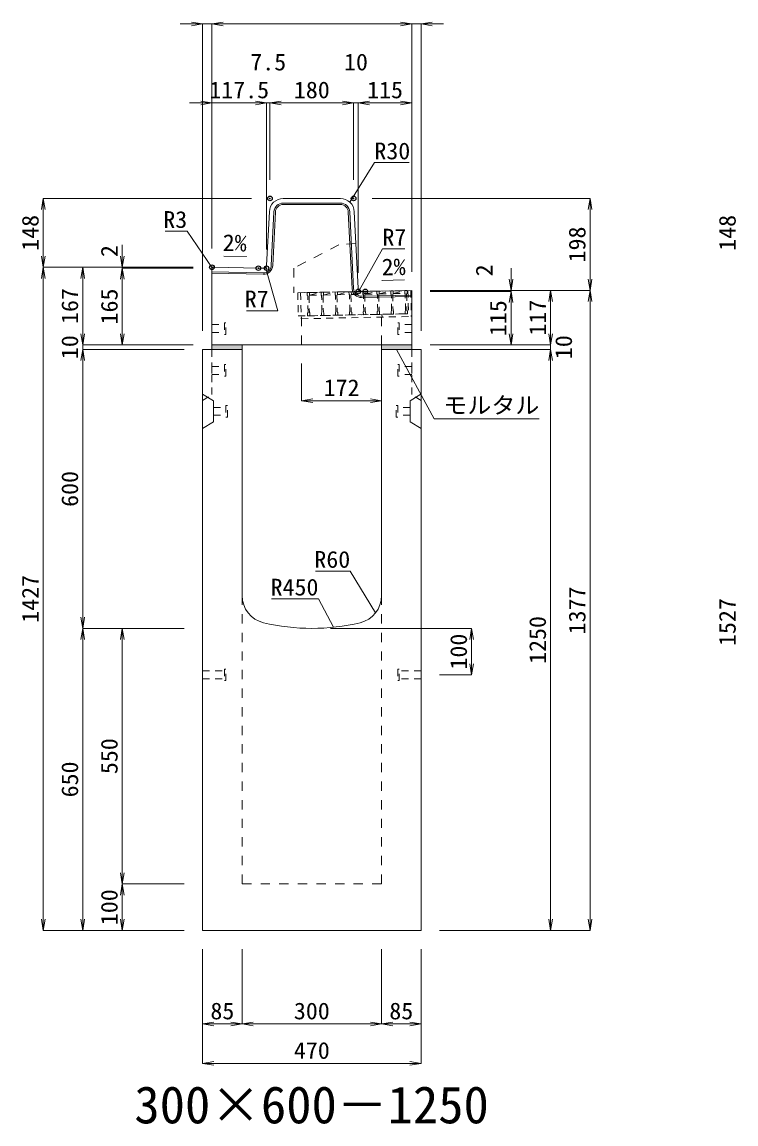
# Model space of a CAD drawing. Units: millimetres at full size. Extents: x -22536 to 51867, y -19720 to 38340.
# Drawn here: x 10776 to 12313, y 3434 to 5805 of the extents above; entities that cross this region are included whole.
import ezdxf
from ezdxf.enums import TextEntityAlignment as Align

# ---------------------------------------------------------------- set-up
doc = ezdxf.new("R2010")
doc.units = ezdxf.units.MM
doc.header["$LTSCALE"] = 20
doc.header["$PDMODE"] = 32
doc.header["$PDSIZE"] = 10
doc.linetypes.add('USER1', pattern=[2, 1, -1])
doc.linetypes.add('USER2', pattern=[1.35, 0.75, -0.6])
for name, color, linetype, lineweight in [('インサート', 3, 'USER2', 9), ('グレーチング', 7, 'USER2', 5), ('モルタル', 7, 'Continuous', 9), ('受枠', 3, 'USER2', 9), ('寸法線', 7, 'Continuous', 13), ('引出線', 4, 'Continuous', 13), ('本体', 2, 'Continuous', 13), ('目地', 132, 'Continuous', 5)]:
    doc.layers.add(name, color=color, linetype=linetype, lineweight=lineweight)
doc.layers.add('作業エリア', color=11, linetype='Continuous')
doc.layers.add('文字', color=7, linetype='Continuous')
doc.styles.add('ＭＳ 明朝', font='')
doc.styles.get('ＭＳ 明朝').set_extended_font_data('MS Mincho')

# ---------------------------------------------------------------- blocks, each defined once
blk = doc.blocks.new('open_arrow')
at = {"color": 0, "linetype": 'Continuous', "lineweight": -2}
blk.add_lwpolyline([(7.5, 1.25), (0, 0), (7.5, -1.25)], dxfattribs=at)

msp = doc.modelspace()

# ---------------------------------------------------------------- hatches: boundary and pattern name
at = {"layer": 'モルタル'}
for points in [[(11250, 5100), (11250, 5110), (11185, 5110), (11185, 5100)], [(11615, 5100), (11615, 5110), (11550, 5110), (11550, 5100)]]:
    msp.add_hatch(color=256, dxfattribs=at).paths.add_polyline_path(points)

# ---------------------------------------------------------------- linework, layer by layer
at = {"layer": 'インサート'}
for p, q in [((11185, 5153.5), (11212, 5153.5)), ((11185, 5153.5), (11185, 5136.5)), ((11215, 5157.5), (11212, 5157.5)), ((11212, 5157.5), (11212, 5132.5)), ((11215, 5132.5), (11215, 5157.5)), ((11585, 5157.5), (11588, 5157.5)), ((11585, 5132.5), (11585, 5157.5)), ((11588, 5157.5), (11588, 5132.5)), ((11615, 5153.5), (11588, 5153.5)), ((11615, 5153.5), (11615, 5136.5)), ((11185, 5136.5), (11212, 5136.5)), ((11212, 5132.5), (11215, 5132.5)), ((11588, 5132.5), (11585, 5132.5)), ((11615, 5136.5), (11588, 5136.5)), ((11185, 5063.5), (11212, 5063.5)), ((11185, 5063.5), (11185, 5046.5)), ((11215, 5067.5), (11212, 5067.5)), ((11212, 5067.5), (11212, 5042.5)), ((11215, 5042.5), (11215, 5067.5)), ((11585, 5067.5), (11588, 5067.5)), ((11585, 5042.5), (11585, 5067.5)), ((11588, 5067.5), (11588, 5042.5)), ((11615, 5063.5), (11588, 5063.5)), ((11615, 5063.5), (11615, 5046.5)), ((11185, 5046.5), (11212, 5046.5)), ((11212, 5042.5), (11215, 5042.5)), ((11588, 5042.5), (11585, 5042.5)), ((11615, 5046.5), (11588, 5046.5)), ((11218.2, 4979.5), (11215.2, 4979.5)), ((11215.2, 4979.5), (11215.2, 4954.5)), ((11218.2, 4954.5), (11218.2, 4979.5)), ((11581.8, 4979.5), (11584.8, 4979.5)), ((11581.8, 4954.5), (11581.8, 4979.5)), ((11584.8, 4979.5), (11584.8, 4954.5)), ((11188.2, 4975.5), (11215.2, 4975.5)), ((11188.2, 4975.5), (11188.2, 4958.5)), ((11188.2, 4958.5), (11215.2, 4958.5)), ((11611.8, 4975.5), (11584.8, 4975.5)), ((11611.8, 4958.5), (11584.8, 4958.5)), ((11611.8, 4975.5), (11611.8, 4958.5)), ((11215.2, 4954.5), (11218.2, 4954.5)), ((11584.8, 4954.5), (11581.8, 4954.5)), ((11215, 4412.5), (11212, 4412.5)), ((11212, 4412.5), (11212, 4387.5)), ((11215, 4387.5), (11215, 4412.5)), ((11588, 4412.5), (11585, 4412.5)), ((11585, 4412.5), (11585, 4387.5)), ((11588, 4387.5), (11588, 4412.5)), ((11165, 4408.5), (11212, 4408.5)), ((11165, 4408.5), (11165, 4391.5)), ((11165, 4391.5), (11212, 4391.5)), ((11212, 4387.5), (11215, 4387.5)), ((11585, 4387.5), (11588, 4387.5)), ((11635, 4408.5), (11588, 4408.5)), ((11635, 4391.5), (11588, 4391.5)), ((11635, 4391.5), (11635, 4408.5))]:
    msp.add_line(p, q, dxfattribs=at)
at = {"layer": 'グレーチング'}
for p, q in [((11389.92, 5222.5), (11604.88, 5226.8)), ((11395.04, 5216.6), (11419.92, 5223.1)), ((11395.04, 5216.6), (11420.04, 5217.1)), ((11425.04, 5217.2), (11449.91, 5223.7)), ((11425.04, 5217.2), (11450.03, 5217.7)), ((11455.03, 5217.8), (11479.91, 5224.3)), ((11455.03, 5217.8), (11480.03, 5218.3)), ((11485.03, 5218.4), (11509.9, 5224.9)), ((11485.03, 5218.4), (11510.02, 5218.9)), ((11515.02, 5219), (11539.89, 5225.5)), ((11515.02, 5219), (11540.01, 5219.5)), ((11545.01, 5219.6), (11569.89, 5226.1)), ((11545.01, 5219.6), (11570.01, 5220.1)), ((11575.01, 5220.2), (11599.88, 5226.7)), ((11575.01, 5220.2), (11600, 5220.7)), ((11390.92, 5172.51), (11605.88, 5176.81))]:
    msp.add_line(p, q, dxfattribs=at)
for points in [[(11389.92, 5222.5), (11394.92, 5222.6), (11395.04, 5216.6), (11394.06, 5215.58), (11394.78, 5179.59), (11395.8, 5178.61), (11395.92, 5172.61), (11390.92, 5172.51), (11390.8, 5178.51), (11391.78, 5179.53), (11391.06, 5215.52), (11390.04, 5216.5)], [(11419.92, 5223.1), (11424.92, 5223.2), (11425.04, 5217.2), (11424.06, 5216.18), (11424.78, 5180.19), (11425.8, 5179.21), (11425.92, 5173.21), (11420.92, 5173.11), (11420.8, 5179.11), (11421.78, 5180.13), (11421.06, 5216.12), (11420.04, 5217.1)], [(11449.91, 5223.7), (11454.91, 5223.8), (11455.03, 5217.8), (11454.05, 5216.78), (11454.77, 5180.79), (11455.79, 5179.81), (11455.91, 5173.81), (11450.91, 5173.71), (11450.79, 5179.71), (11451.77, 5180.73), (11451.05, 5216.72), (11450.03, 5217.7)], [(11479.91, 5224.3), (11484.91, 5224.4), (11485.03, 5218.4), (11484.05, 5217.38), (11484.77, 5181.39), (11485.79, 5180.41), (11485.91, 5174.41), (11480.91, 5174.31), (11480.79, 5180.31), (11481.77, 5181.33), (11481.05, 5217.32), (11480.03, 5218.3)], [(11509.9, 5224.9), (11514.9, 5225), (11515.02, 5219), (11514.04, 5217.98), (11514.76, 5181.99), (11515.78, 5181.01), (11515.9, 5175.01), (11510.9, 5174.91), (11510.78, 5180.91), (11511.76, 5181.93), (11511.04, 5217.92), (11510.02, 5218.9)], [(11539.89, 5225.5), (11544.89, 5225.6), (11545.01, 5219.6), (11544.03, 5218.58), (11544.75, 5182.59), (11545.77, 5181.61), (11545.89, 5175.61), (11540.89, 5175.51), (11540.77, 5181.51), (11541.75, 5182.53), (11541.03, 5218.52), (11540.01, 5219.5)], [(11569.89, 5226.1), (11574.89, 5226.2), (11575.01, 5220.2), (11574.03, 5219.18), (11574.75, 5183.19), (11575.77, 5182.21), (11575.89, 5176.21), (11570.89, 5176.11), (11570.77, 5182.11), (11571.75, 5183.13), (11571.03, 5219.12), (11570.01, 5220.1)], [(11599.88, 5226.7), (11604.88, 5226.8), (11605, 5220.8), (11604.02, 5219.78), (11604.74, 5183.79), (11605.76, 5182.81), (11605.88, 5176.81), (11600.88, 5176.71), (11600.76, 5182.71), (11601.74, 5183.73), (11601.02, 5219.72), (11600, 5220.7)]]:
    msp.add_lwpolyline(points, close=True, dxfattribs=at)
at = {"layer": 'モルタル'}
for points in [[(11185, 5110), (11250, 5110), (11250, 5100), (11185, 5100)], [(11550, 5110), (11615, 5110), (11615, 5100), (11550, 5100)]]:
    msp.add_lwpolyline(points, close=True, dxfattribs=at)
at = {"layer": '作業エリア'}
for p in [(11310, 5425), (11490, 5425), (11185, 5277), (11285, 5275), (11302.5, 5275), (11500, 5225), (11515, 5225)]:
    msp.add_point(p, dxfattribs=at)
at = {"layer": '受枠'}
for p, q in [((11369.93, 5222.1), (11612.88, 5226.96)), ((11369.93, 5222.1), (11370.93, 5172.11)), ((11375.93, 5222.22), (11377.05, 5166.23)), ((11606.88, 5226.84), (11607.88, 5176.85)), ((11612.88, 5226.96), (11614, 5170.97)), ((11370.93, 5172.11), (11607.88, 5176.85)), ((11377.05, 5166.23), (11614, 5170.97)), ((11550.89, 5175.71), (11551.01, 5169.71))]:
    msp.add_line(p, q, dxfattribs=at)
at = {"layer": '寸法線'}
for p, q in [((11233, 5800.58), (11117, 5800.58)), ((11165, 5140), (11165, 5800.58)), ((11185, 5800.58), (11615, 5800.58)), ((11185, 5317), (11185, 5800.58)), ((11185, 5317), (11185, 5800.58)), ((11567, 5800.58), (11683, 5800.58)), ((11615, 5267), (11615, 5800.58)), ((11615, 5267), (11615, 5800.58)), ((11635, 5140), (11635, 5800.58)), ((11137, 5630.58), (11302.5, 5630.58)), ((11185, 5317), (11185, 5630.58)), ((11254.5, 5630.58), (11358, 5630.58)), ((11302.5, 5315), (11302.5, 5630.58)), ((11302.5, 5315), (11302.5, 5630.58)), ((11310, 5465), (11310, 5630.58)), ((11310, 5630.58), (11490, 5630.58)), ((11310, 5465), (11310, 5630.58)), ((11442, 5630.58), (11548, 5630.58)), ((11490, 5465), (11490, 5630.58)), ((11490, 5465), (11490, 5630.58)), ((11500, 5265), (11500, 5630.58)), ((11500, 5630.58), (11615, 5630.58)), ((11500, 5265), (11500, 5630.58)), ((11615, 5267), (11615, 5630.58)), ((10822.06, 5425), (10822.06, 5277)), ((11270, 5425), (10822.06, 5425)), ((11530, 5425), (11998.78, 5425)), ((11998.78, 5425), (11998.78, 5227)), ((10992.06, 5325), (10992.06, 5227)), ((11145, 5277), (10822.06, 5277)), ((10822.06, 3850), (10822.06, 5277)), ((11145, 5277), (10822.06, 5277)), ((10907.06, 5277), (10907.06, 5110)), ((11145, 5277), (10907.06, 5277)), ((11145, 5277), (10992.06, 5277)), ((11145, 5275), (10992.06, 5275)), ((10992.06, 5275), (10992.06, 5110)), ((11145, 5275), (10992.06, 5275)), ((11828.78, 5275), (11828.78, 5177)), ((11655, 5227), (11828.78, 5227)), ((11655, 5227), (11913.78, 5227)), ((11655, 5227), (11998.78, 5227)), ((11655, 5227), (11998.78, 5227)), ((11655, 5225), (11828.78, 5225)), ((11655, 5225), (11828.78, 5225)), ((11828.78, 5225), (11828.78, 5110)), ((11913.78, 5227), (11913.78, 5110)), ((11998.78, 5227), (11998.78, 3850)), ((10907.06, 5158), (10907.06, 5052)), ((11913.78, 5158), (11913.78, 5052)), ((11145, 5110), (10907.06, 5110)), ((11145, 5110), (10907.06, 5110)), ((11125, 5100), (10907.06, 5100)), ((10907.06, 5100), (10907.06, 4500)), ((11125, 5100), (10907.06, 5100)), ((11145, 5110), (10992.06, 5110)), ((11655, 5110), (11828.78, 5110)), ((11655, 5110), (11913.78, 5110)), ((11655, 5110), (11913.78, 5110)), ((11675, 5100), (11913.78, 5100)), ((11675, 5100), (11913.78, 5100)), ((11913.78, 5100), (11913.78, 3850)), ((11378, 5070), (11378, 4989.77)), ((11378, 4989.77), (11550, 4989.77)), ((11125, 4500), (10907.06, 4500)), ((10907.06, 3850), (10907.06, 4500)), ((11125, 4500), (10907.06, 4500)), ((10992.06, 4500), (10992.06, 3950)), ((11125, 4500), (10992.06, 4500)), ((11440, 4500), (11743.78, 4500)), ((11743.78, 4500), (11743.78, 4400)), ((11675, 4400), (11743.78, 4400)), ((11125, 3950), (10992.06, 3950)), ((10992.06, 3950), (10992.06, 3850)), ((11125, 3950), (10992.06, 3950)), ((11125, 3850), (10822.06, 3850)), ((11125, 3850), (10907.06, 3850)), ((11125, 3850), (10992.06, 3850)), ((11675, 3850), (11913.78, 3850)), ((11675, 3850), (11998.78, 3850)), ((11165, 3810), (11165, 3648.84)), ((11165, 3810), (11165, 3563.84)), ((11250, 3810), (11250, 3648.84)), ((11250, 3810), (11250, 3648.84)), ((11550, 3810), (11550, 3648.84)), ((11550, 3810), (11550, 3648.84)), ((11635, 3810), (11635, 3648.84)), ((11635, 3810), (11635, 3563.84)), ((11165, 3648.84), (11250, 3648.84)), ((11250, 3648.84), (11550, 3648.84)), ((11550, 3648.84), (11635, 3648.84)), ((11165, 3563.84), (11635, 3563.84))]:
    msp.add_line(p, q, dxfattribs=at)
at = {"layer": '引出線'}
for points in [[(11482.14, 5416.74), (11534.6, 5502.07), (11609.27, 5502.07)], [(11185.9, 5276.08), (11131.83, 5354.5), (11084.11, 5354.5)], [(11501.83, 5226.93), (11551.86, 5316.53), (11599.79, 5316.53)], [(11259.18, 5300.18), (11210.44, 5301.15), (11259.18, 5300.18)], [(11300.67, 5276.93), (11327.18, 5183.56), (11259.25, 5183.56)], [(11550.86, 5248.59), (11599.57, 5249.56), (11550.83, 5248.59)], [(11582.5, 5100), (11663.13, 4950.97), (11889.05, 4950.97)], [(11537.07, 4533.32), (11482.66, 4623.21), (11407.98, 4623.21)], [(11446.44, 4502.4), (11414.22, 4563.55), (11313.21, 4563.55)]]:
    msp.add_lwpolyline(points, dxfattribs=at)
at = {"layer": '本体'}
for p, q in [((11338.54, 5425), (11461.46, 5425)), ((11302.83, 5281.65), (11308.57, 5396.5)), ((11499.67, 5231.65), (11491.43, 5396.5)), ((11185, 5110), (11185, 5273.94)), ((11188.06, 5276.94), (11285, 5275)), ((11285, 5275), (11295.84, 5275)), ((11515, 5225), (11506.66, 5225)), ((11615, 5227), (11515, 5225)), ((11615, 5110), (11615, 5227)), ((11165, 5100), (11165, 3850)), ((11165, 5100), (11250, 5100)), ((11185, 5110), (11615, 5110)), ((11250, 5100), (11250, 4570.53)), ((11550, 5100), (11635, 5100)), ((11550, 5100), (11550, 4570.53)), ((11635, 5100), (11635, 3850)), ((11165, 3850), (11635, 3850))]:
    msp.add_line(p, q, dxfattribs=at)
at = {"layer": '本体', "linetype": 'USER1'}
for p, q in [((11458, 5325), (11361, 5275)), ((11494.85, 5328), (11458, 5325)), ((11361, 5275), (11361, 5221.92)), ((11515, 5225), (11361, 5221.92)), ((11378, 5110), (11378, 5172.25)), ((11550, 5110), (11550, 5175.69))]:
    msp.add_line(p, q, dxfattribs=at)
at = {"layer": '本体', "linetype": 'USER2', "lineweight": 9}
for p, q in [((11185, 5003), (11185, 5100)), ((11615, 5003), (11615, 5100)), ((11165, 4990.5), (11185, 5003)), ((11635, 4990.5), (11615, 5003))]:
    msp.add_line(p, q, dxfattribs=at)
at = {"layer": '本体', "lineweight": 9}
for p, q in [((11165, 5004), (11188.2, 4989.5)), ((11634.58, 5003.74), (11611.8, 4989.5)), ((11188.2, 4989.5), (11188.2, 4944.5)), ((11611.8, 4989.5), (11611.8, 4944.5)), ((11188.2, 4944.5), (11165, 4930)), ((11611.8, 4944.5), (11635, 4930))]:
    msp.add_line(p, q, dxfattribs=at)
at = {"layer": '本体', "linetype": 'USER1', "lineweight": 15}
for p, q in [((11250, 4570.53), (11250, 3950)), ((11550, 4570.53), (11550, 3950)), ((11250, 3950), (11550, 3950))]:
    msp.add_line(p, q, dxfattribs=at)
at = {"layer": '本体'}
for centre, radius, start, end in [((11338.54, 5395), 30, 90, 177.13759), ((11461.46, 5395), 30, 2.86241, 90), ((11188, 5273.94), 3, 88.85424, 180), ((11295.84, 5282), 7, 270, 357.13759), ((11506.66, 5232), 7, 182.86241, 270), ((11310, 4570.53), 60, 180, 256.65764), ((11490, 4570.53), 60, 283.34236, 0), ((11400, 4950), 450, 256.65764, 283.34236)]:
    msp.add_arc(centre, radius, start, end, dxfattribs=at)
at = {"layer": '目地'}
for p, q in [((11338.54, 5415), (11461.46, 5415)), ((11338.54, 5412), (11461.46, 5412)), ((11312.81, 5280.94), (11318.56, 5396)), ((11315.81, 5280.79), (11321.56, 5395.85)), ((11478.44, 5395.85), (11486.69, 5230.84)), ((11481.44, 5396), (11489.69, 5230.99)), ((11185, 5267), (11295.49, 5264.79)), ((11185, 5264), (11295.43, 5261.79)), ((11507.01, 5214.84), (11615, 5217)), ((11507.07, 5211.84), (11615, 5214))]:
    msp.add_line(p, q, dxfattribs=at)
for centre, radius, start, end in [((11338.54, 5395), 20, 90, 177.13759), ((11338.54, 5395), 17, 90, 177.13759), ((11461.46, 5395), 20, 2.86241, 90), ((11461.46, 5395), 17, 2.86241, 90), ((11295.83, 5281.78), 20, 268.85424, 357.13759), ((11295.83, 5281.78), 17, 268.85424, 357.13759), ((11506.67, 5231.83), 20, 182.86241, 271.14576), ((11506.67, 5231.83), 17, 182.86241, 271.14576)]:
    msp.add_arc(centre, radius, start, end, dxfattribs=at)

# ---------------------------------------------------------------- block references
at = {"layer": '寸法線', "xscale": 3.2, "yscale": 3.2}
for p, rotation in [((11165, 5800.58), 180), ((11615, 5800.58), 180), ((11615, 5800.58), 180), ((11185, 5630.58), 180), ((11302.5, 5630.58), 180), ((11302.5, 5630.58), 180), ((11490, 5630.58), 180), ((11490, 5630.58), 180), ((11615, 5630.58), 180), ((10822.06, 5425), 270), ((11998.78, 5425), 270), ((10822.06, 5277), 90), ((10992.06, 5277), 90), ((10822.06, 5277), 270), ((10907.06, 5277), 270), ((10992.06, 5275), 270), ((10992.06, 5275), 270), ((11828.78, 5227), 90), ((11998.78, 5227), 90), ((11828.78, 5225), 270), ((11828.78, 5225), 270), ((11913.78, 5227), 270), ((11998.78, 5227), 270), ((10907.06, 5110), 90), ((10907.06, 5110), 90), ((10992.06, 5110), 90), ((11828.78, 5110), 90), ((11913.78, 5110), 90), ((11913.78, 5110), 90), ((10907.06, 5100), 270), ((10907.06, 5100), 270), ((11913.78, 5100), 270), ((11913.78, 5100), 270), ((11550, 4989.77), 180), ((10907.06, 4500), 90), ((10907.06, 4500), 270), ((10992.06, 4500), 270), ((11743.78, 4500), 270), ((11743.78, 4400), 90), ((10992.06, 3950), 90), ((10992.06, 3950), 270), ((10822.06, 3850), 90), ((10907.06, 3850), 90), ((10992.06, 3850), 90), ((11913.78, 3850), 90), ((11998.78, 3850), 90), ((11250, 3648.84), 180), ((11550, 3648.84), 180), ((11635, 3648.84), 180), ((11635, 3563.84), 180)]:
    msp.add_blockref('open_arrow', p, dxfattribs=dict(at, rotation=rotation))
for p in [(11185, 5800.58), (11185, 5800.58), (11635, 5800.58), (11310, 5630.58), (11310, 5630.58), (11500, 5630.58), (11500, 5630.58), (11378, 4989.77), (11165, 3648.84), (11250, 3648.84), (11550, 3648.84), (11165, 3563.84)]:
    msp.add_blockref('open_arrow', p, dxfattribs=at)
at = {"layer": '引出線', "xscale": 0.0533, "yscale": 0.0533}
for p, rotation in [((11482.14, 5416.74), 58.4), ((11259.18, 5300.18), 178.9), ((11185.9, 5276.08), 124.6), ((11300.67, 5276.93), 285.9), ((11550.86, 5248.59), 1.1), ((11501.83, 5226.93), 60.8), ((11582.5, 5100), 298.4), ((11537.07, 4533.32), 121.2), ((11446.44, 4502.4), 117.8)]:
    msp.add_blockref('open_arrow', p, dxfattribs=dict(at, rotation=rotation))

# ---------------------------------------------------------------- texts
at = {"layer": '寸法線', "style": 'ＭＳ 明朝', "width": 1.05}
for s, p in [('7.5', (11306.25, 5718.58)), ('10', (11495, 5718.58)), ('117.5', (11243.75, 5658.58)), ('180', (11400, 5658.58)), ('115', (11557.5, 5658.58)), ('172', (11464, 5017.77)), ('85', (11207.5, 3676.84)), ('300', (11400, 3676.84)), ('85', (11592.5, 3676.84)), ('470', (11400, 3591.84))]:
    msp.add_text(s, height=36.03, dxfattribs=at).set_placement(p, align=Align.MIDDLE_CENTER)
for s, p in [('148', (10794.06, 5351)), ('148', (12294.06, 5351)), ('198', (11970.78, 5326)), ('2', (10964.06, 5311.82)), ('2', (11770.78, 5270.34)), ('167', (10879.06, 5193.5)), ('165', (10964.06, 5192.5)), ('115', (11800.78, 5167.5)), ('117', (11885.78, 5168.5)), ('10', (10879.06, 5105)), ('10', (11941.78, 5105)), ('600', (10879.06, 4800)), ('1427', (10794.06, 4563.5)), ('1377', (11970.78, 4538.5)), ('1527', (12294.06, 4513.5)), ('1250', (11885.78, 4475)), ('100', (11715.78, 4450)), ('550', (10964.06, 4225)), ('650', (10879.06, 4175)), ('100', (10964.06, 3900))]:
    msp.add_text(s, height=36.03, rotation=90, dxfattribs=at).set_placement(p, align=Align.MIDDLE_CENTER)
at = {"layer": '引出線', "style": 'ＭＳ 明朝', "width": 1.05}
for s, p in [('R30', (11534.6, 5545.27)), ('R7', (11551.86, 5359.73)), ('モルタル', (11683.13, 4998.08))]:
    msp.add_text(s, height=36.03, dxfattribs=at).set_placement(p, align=Align.TOP_LEFT)
for s, p in [('R3', (11131.83, 5397.7)), ('R7', (11307.18, 5226.76)), ('R60', (11482.66, 4666.41)), ('R450', (11414.22, 4606.75))]:
    msp.add_text(s, height=36.03, dxfattribs=at).set_placement(p, align=Align.TOP_RIGHT)
msp.add_text('2%', height=36.03, rotation=358.854, dxfattribs=at).set_placement((11260.12, 5347.07), align=Align.TOP_RIGHT)
msp.add_text('2%', height=36.03, rotation=1.146, dxfattribs=at).set_placement((11549.89, 5295.48), align=Align.TOP_LEFT)
at = {"layer": '文字', "style": 'ＭＳ 明朝'}
msp.add_text('300×600－1250', height=80.06, dxfattribs=at).set_placement((11399.52, 3475.03), align=Align.MIDDLE_CENTER)

doc.saveas('drawing.dxf')
